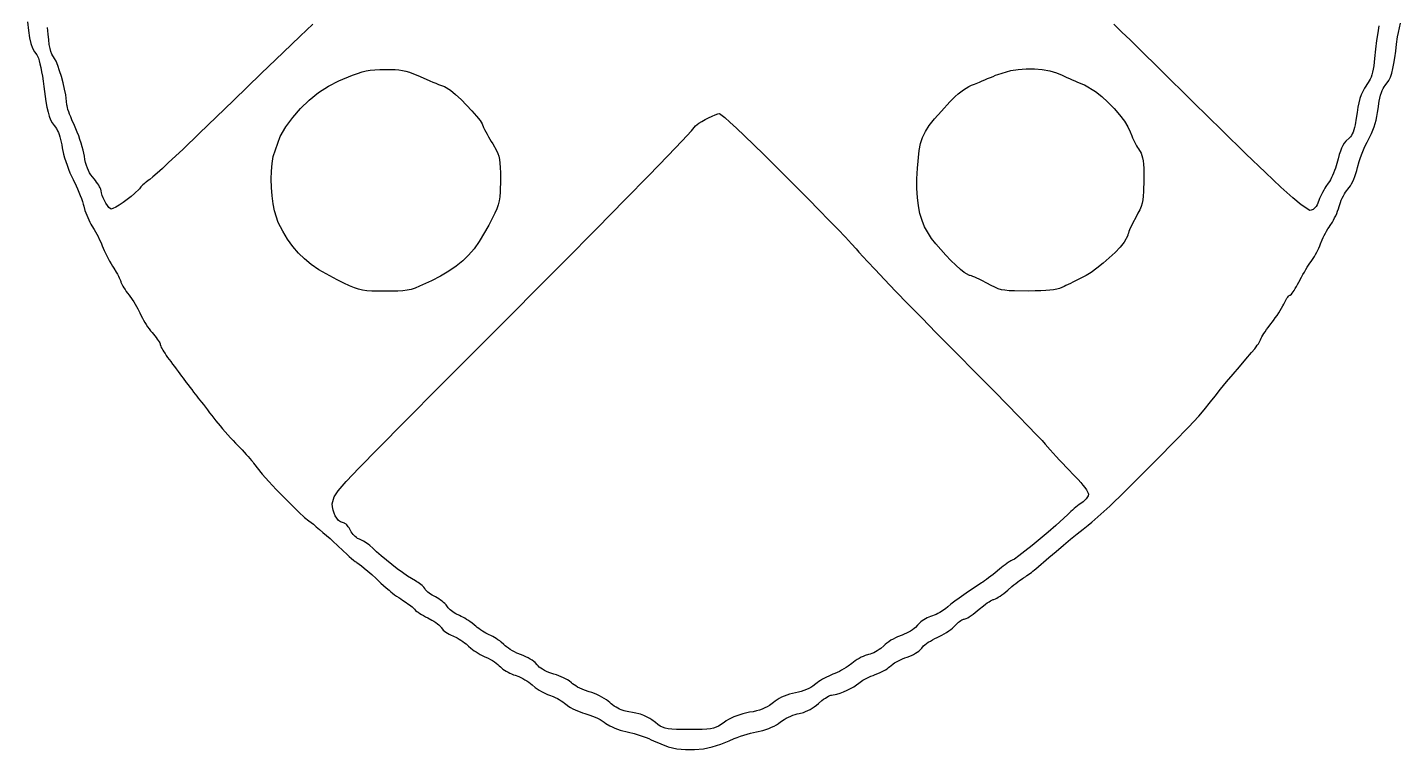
# Model space of a CAD drawing. Extents: x 5 to 1000, y 1 to 273.
# Drawn here: x 6.6 to 239.6, y 6.6 to 129.2 of the extents above; entities that cross this region are included whole.
import ezdxf

# ---------------------------------------------------------------- set-up
doc = ezdxf.new("R2010")
doc.units = 0
doc.layers.add('SILK_SCREEN', color=15, linetype='CONTINUOUS')

msp = doc.modelspace()

# ---------------------------------------------------------------- linework, layer by layer
at = {"layer": 'SILK_SCREEN'}
for points in [[(6.64, 130.12), (6.8, 128.64), (7, 127.43), (7.23, 126.46), (7.52, 125.68), (7.85, 125.04), (8.25, 124.5), (8.49, 123.97), (8.63, 123.53), (8.76, 123), (8.9, 122.37), (9.04, 121.66), (9.17, 120.88), (9.3, 120.05), (9.42, 119.17), (9.76, 116.61), (9.94, 115.63), (10.13, 114.8), (10.34, 114.1), (10.57, 113.5), (10.85, 112.98), (11.17, 112.5), (11.54, 112.04), (11.76, 111.64), (11.88, 111.34), (12, 110.98), (12.12, 110.58), (12.24, 110.15), (12.35, 109.69), (12.45, 109.22), (12.54, 108.75), (12.77, 107.66), (12.93, 107.05), (13.13, 106.42), (13.35, 105.77), (13.59, 105.13), (13.85, 104.51), (14.11, 103.92), (14.38, 103.38), (14.9, 102.31), (15.15, 101.75), (15.38, 101.19), (15.6, 100.64), (15.8, 100.12), (15.97, 99.64), (16.11, 99.2), (16.21, 98.83), (16.4, 98.11), (16.54, 97.71), (16.69, 97.31), (16.86, 96.9), (17.03, 96.51), (17.22, 96.14), (17.4, 95.8), (17.58, 95.5), (17.97, 94.85), (18.19, 94.48), (18.4, 94.08), (18.61, 93.66), (18.81, 93.25), (19.01, 92.84), (19.18, 92.45), (19.33, 92.08), (19.67, 91.3), (19.88, 90.87), (20.1, 90.42), (20.34, 89.96), (20.58, 89.51), (20.82, 89.07), (21.06, 88.66), (21.29, 88.29), (21.71, 87.61), (21.9, 87.28), (22.07, 86.97), (22.22, 86.69), (22.33, 86.44), (22.42, 86.23), (22.48, 86.07), (22.5, 85.96), (22.59, 85.71), (22.69, 85.5), (22.83, 85.26), (22.99, 84.99), (23.19, 84.69), (23.4, 84.37), (23.63, 84.04), (23.88, 83.71), (24.41, 82.98), (24.67, 82.59), (24.92, 82.18), (25.16, 81.79), (25.37, 81.4), (25.56, 81.04), (25.72, 80.71), (25.83, 80.42), (26.13, 79.81), (26.32, 79.47), (26.54, 79.11), (26.78, 78.74), (27.02, 78.38), (27.28, 78.02), (27.54, 77.68), (27.79, 77.38), (28.27, 76.81), (28.48, 76.54), (28.67, 76.28), (28.84, 76.03), (28.98, 75.81), (29.08, 75.61), (29.14, 75.45), (29.17, 75.33), (29.25, 75.07), (29.34, 74.87), (29.47, 74.64), (29.62, 74.38), (29.8, 74.1), (29.99, 73.8), (30.2, 73.49), (30.42, 73.17), (30.95, 72.45), (31.25, 72.04), (31.56, 71.62), (31.87, 71.2), (32.19, 70.77), (32.49, 70.36), (32.78, 69.98), (33.04, 69.63), (33.59, 68.9), (33.9, 68.5), (34.21, 68.09), (34.52, 67.69), (34.83, 67.29), (35.12, 66.91), (35.39, 66.56), (35.62, 66.25), (36.17, 65.56), (36.49, 65.15), (36.83, 64.7), (37.19, 64.24), (37.55, 63.77), (37.91, 63.3), (38.25, 62.85), (38.58, 62.42), (39.31, 61.52), (39.73, 61.03), (40.17, 60.52), (40.62, 60.01), (41.07, 59.51), (41.52, 59.04), (41.94, 58.6), (42.33, 58.21), (43.06, 57.46), (43.42, 57.07), (43.77, 56.69), (44.09, 56.33), (44.38, 55.99), (44.64, 55.68), (44.85, 55.42), (45, 55.21), (46.48, 53.35), (47.6, 52.1), (48.86, 50.74), (50.18, 49.36), (51.47, 48.06), (52.66, 46.91), (53.65, 46), (54.38, 45.42), (55.15, 44.83), (55.65, 44.43), (56.19, 43.97), (56.77, 43.47), (57.37, 42.94), (57.98, 42.4), (58.58, 41.84), (59.17, 41.29), (60.26, 40.26), (60.76, 39.8), (61.22, 39.39), (61.63, 39.03), (61.97, 38.74), (62.25, 38.52), (62.44, 38.38), (62.54, 38.33), (62.93, 38.09), (63.31, 37.79), (63.79, 37.39), (64.37, 36.89), (65.04, 36.3), (65.79, 35.63), (66.61, 34.87), (67.5, 34.04), (67.98, 33.63), (68.27, 33.39), (68.59, 33.14), (68.93, 32.89), (69.27, 32.64), (69.62, 32.39), (69.96, 32.17), (70.29, 31.96), (70.91, 31.56), (71.2, 31.35), (71.47, 31.16), (71.7, 30.97), (71.91, 30.8), (72.08, 30.64), (72.21, 30.52), (72.29, 30.42), (72.5, 30.2), (72.69, 30.06), (72.92, 29.9), (73.2, 29.72), (73.5, 29.54), (73.84, 29.35), (74.18, 29.15), (74.54, 28.96), (75.27, 28.57), (75.6, 28.37), (75.91, 28.16), (76.18, 27.96), (76.42, 27.77), (76.61, 27.59), (76.75, 27.43), (76.83, 27.29), (77.03, 27.03), (77.19, 26.87), (77.4, 26.7), (77.65, 26.53), (77.92, 26.35), (78.21, 26.18), (78.52, 26.02), (78.83, 25.88), (79.52, 25.55), (79.86, 25.36), (80.19, 25.16), (80.5, 24.95), (80.8, 24.74), (81.06, 24.54), (81.28, 24.34), (81.46, 24.17), (81.86, 23.8), (82.13, 23.59), (82.43, 23.38), (82.75, 23.17), (83.09, 22.96), (83.44, 22.76), (83.79, 22.58), (84.13, 22.42), (84.83, 22.09), (85.19, 21.9), (85.54, 21.69), (85.87, 21.48), (86.17, 21.26), (86.45, 21.04), (86.68, 20.83), (86.88, 20.63), (87.31, 20.26), (87.58, 20.07), (87.87, 19.89), (88.17, 19.72), (88.48, 19.57), (88.79, 19.43), (89.09, 19.3), (89.38, 19.21), (90.01, 18.98), (90.35, 18.82), (90.7, 18.65), (91.05, 18.45), (91.38, 18.25), (91.7, 18.03), (91.99, 17.81), (92.25, 17.58), (92.8, 17.11), (93.13, 16.88), (93.47, 16.66), (93.83, 16.45), (94.19, 16.26), (94.55, 16.09), (94.89, 15.95), (95.21, 15.83), (95.86, 15.59), (96.2, 15.43), (96.54, 15.26), (96.87, 15.08), (97.19, 14.89), (97.48, 14.69), (97.74, 14.49), (97.96, 14.29), (98.47, 13.91), (98.8, 13.71), (99.17, 13.52), (99.56, 13.33), (99.98, 13.15), (100.39, 12.98), (100.81, 12.83), (101.21, 12.71), (102.06, 12.45), (102.5, 12.29), (102.94, 12.1), (103.37, 11.9), (103.78, 11.69), (104.16, 11.47), (104.5, 11.25), (104.79, 11.04), (105.45, 10.63), (105.84, 10.43), (106.27, 10.24), (106.72, 10.06), (107.19, 9.9), (107.67, 9.76), (108.15, 9.64), (108.63, 9.54), (109.58, 9.32), (110.09, 9.17), (110.6, 9.01), (111.11, 8.83), (111.59, 8.65), (112.05, 8.46), (112.47, 8.27), (112.83, 8.08), (115.37, 7.05), (116.79, 6.75), (118.27, 6.6), (119.79, 6.6), (121.32, 6.75), (122.83, 7.05), (124.29, 7.49), (125.67, 8.08), (126.54, 8.46), (127.05, 8.66), (127.6, 8.85), (128.16, 9.03), (128.73, 9.2), (129.29, 9.36), (129.83, 9.48), (130.33, 9.58), (131.41, 9.85), (131.92, 10.01), (132.41, 10.19), (132.87, 10.38), (133.3, 10.59), (133.71, 10.81), (134.08, 11.05), (134.42, 11.29), (135.03, 11.7), (135.38, 11.9), (135.75, 12.08), (136.13, 12.25), (136.51, 12.41), (136.89, 12.53), (137.25, 12.64), (137.58, 12.71), (138.3, 12.91), (138.67, 13.05), (139.04, 13.22), (139.41, 13.41), (139.78, 13.63), (140.14, 13.87), (140.49, 14.13), (140.83, 14.42), (141.43, 14.91), (141.72, 15.14), (142.01, 15.33), (142.28, 15.5), (142.53, 15.64), (142.75, 15.75), (142.94, 15.81), (143.08, 15.83), (143.96, 15.99), (144.5, 16.17), (145.09, 16.4), (145.7, 16.66), (146.29, 16.96), (146.84, 17.26), (147.32, 17.57), (147.71, 17.88), (148.12, 18.18), (148.39, 18.35), (148.7, 18.52), (149.03, 18.69), (149.38, 18.86), (149.74, 19.03), (150.1, 19.19), (150.46, 19.33), (151.18, 19.62), (151.54, 19.79), (151.88, 19.96), (152.2, 20.14), (152.49, 20.32), (152.75, 20.5), (152.96, 20.67), (153.13, 20.83), (153.51, 21.16), (153.77, 21.33), (154.07, 21.51), (154.4, 21.68), (154.75, 21.85), (155.12, 22.01), (155.5, 22.16), (155.88, 22.29), (156.62, 22.58), (156.97, 22.76), (157.3, 22.94), (157.6, 23.13), (157.87, 23.31), (158.09, 23.5), (158.26, 23.67), (158.38, 23.83), (158.67, 24.18), (158.9, 24.38), (159.17, 24.59), (159.48, 24.81), (159.83, 25.02), (160.19, 25.23), (160.57, 25.44), (160.96, 25.63), (161.78, 26.02), (162.18, 26.25), (162.58, 26.49), (162.95, 26.74), (163.29, 26.99), (163.59, 27.23), (163.84, 27.46), (164.04, 27.67), (164.42, 28.04), (164.61, 28.21), (164.8, 28.36), (164.98, 28.49), (165.16, 28.6), (165.32, 28.68), (165.46, 28.73), (165.58, 28.75), (165.92, 28.85), (166.16, 28.98), (166.44, 29.14), (166.75, 29.34), (167.08, 29.58), (167.42, 29.84), (167.77, 30.12), (168.13, 30.42), (168.82, 31), (169.16, 31.26), (169.48, 31.49), (169.78, 31.69), (170.05, 31.85), (170.28, 31.98), (170.46, 32.06), (170.58, 32.08), (170.89, 32.18), (171.11, 32.3), (171.36, 32.46), (171.65, 32.65), (171.96, 32.87), (172.29, 33.11), (172.62, 33.38), (172.96, 33.67), (173.65, 34.25), (173.99, 34.54), (174.33, 34.81), (174.65, 35.07), (174.95, 35.29), (175.22, 35.49), (175.45, 35.64), (175.63, 35.75), (176, 35.97), (176.22, 36.12), (176.46, 36.29), (176.72, 36.47), (176.97, 36.67), (177.23, 36.87), (177.48, 37.08), (177.71, 37.29), (179.95, 39.2), (181.18, 40.24), (182.42, 41.28), (183.63, 42.29), (184.76, 43.22), (185.77, 44.03), (186.6, 44.7), (187.21, 45.17), (190.26, 47.94), (192.75, 50.35), (195.56, 53.13), (198.46, 56.04), (201.22, 58.84), (203.6, 61.3), (205.37, 63.18), (206.29, 64.25), (207.33, 65.61), (208.14, 66.6), (209.07, 67.75), (210.1, 68.99), (211.18, 70.29), (212.28, 71.59), (213.34, 72.84), (214.33, 74), (214.86, 74.63), (215.09, 74.93), (215.3, 75.22), (215.48, 75.48), (215.63, 75.71), (215.74, 75.9), (215.81, 76.06), (215.83, 76.17), (215.93, 76.43), (216.05, 76.65), (216.21, 76.91), (216.4, 77.21), (216.62, 77.53), (216.86, 77.89), (217.13, 78.25), (217.42, 78.63), (218.04, 79.43), (218.35, 79.86), (218.65, 80.29), (218.93, 80.72), (219.19, 81.14), (219.43, 81.53), (219.63, 81.89), (219.79, 82.21), (220.06, 82.74), (220.19, 82.98), (220.33, 83.19), (220.46, 83.38), (220.58, 83.54), (220.7, 83.65), (220.8, 83.72), (220.88, 83.75), (221.08, 83.89), (221.22, 84.05), (221.38, 84.27), (221.55, 84.54), (221.74, 84.85), (221.94, 85.19), (222.14, 85.56), (222.33, 85.96), (222.79, 86.78), (223.03, 87.22), (223.28, 87.65), (223.53, 88.07), (223.77, 88.46), (224.01, 88.83), (224.22, 89.15), (224.42, 89.42), (224.8, 89.97), (224.99, 90.3), (225.19, 90.64), (225.38, 91), (225.56, 91.37), (225.73, 91.73), (225.88, 92.08), (226, 92.42), (226.29, 93.11), (226.47, 93.49), (226.66, 93.87), (226.86, 94.25), (227.06, 94.61), (227.26, 94.96), (227.47, 95.27), (227.67, 95.54), (228.04, 96.11), (228.23, 96.46), (228.42, 96.83), (228.6, 97.22), (228.77, 97.61), (228.92, 98.01), (229.06, 98.39), (229.17, 98.75), (229.39, 99.48), (229.55, 99.85), (229.72, 100.22), (229.9, 100.58), (230.09, 100.91), (230.29, 101.22), (230.48, 101.49), (230.67, 101.71), (231.09, 102.26), (231.29, 102.61), (231.49, 103), (231.68, 103.43), (231.86, 103.89), (232.02, 104.37), (232.17, 104.87), (232.29, 105.38), (232.58, 106.39), (232.77, 106.95), (232.98, 107.52), (233.2, 108.1), (233.44, 108.66), (233.68, 109.2), (233.93, 109.69), (234.17, 110.13), (234.7, 111.17), (234.92, 111.72), (235.12, 112.28), (235.3, 112.85), (235.45, 113.45), (235.59, 114.07), (235.7, 114.71), (235.79, 115.38), (235.98, 116.64), (236.1, 117.19), (236.22, 117.67), (236.36, 118.1), (236.5, 118.48), (236.66, 118.8), (236.82, 119.07), (237, 119.29), (237.61, 120.18), (237.87, 120.75), (238.1, 121.41), (238.31, 122.18), (238.49, 123.04), (238.66, 124.02), (238.8, 125.12), (238.92, 126.33), (239.1, 127.56), (239.24, 128.3), (239.41, 129.09), (239.6, 129.92)], [(55.04, 129.71), (52.91, 127.69), (50.03, 124.94), (46.3, 121.34), (41.59, 116.78), (35.79, 111.17), (33.04, 108.52), (31.77, 107.31), (30.59, 106.22), (29.55, 105.25), (28.65, 104.44), (27.93, 103.8), (27.41, 103.37), (27.13, 103.17), (26.79, 102.93), (26.61, 102.79), (26.42, 102.64), (26.24, 102.47), (26.06, 102.31), (25.9, 102.13), (25.75, 101.96), (25.63, 101.79), (24.82, 100.97), (24.23, 100.47), (23.56, 99.96), (22.87, 99.46), (22.21, 99.02), (21.61, 98.66), (21.14, 98.42), (20.83, 98.33), (20.44, 98.62), (20.2, 98.94), (19.95, 99.33), (19.71, 99.77), (19.5, 100.23), (19.32, 100.67), (19.21, 101.08), (19.17, 101.42), (19.09, 101.72), (19, 101.92), (18.88, 102.14), (18.74, 102.39), (18.57, 102.65), (18.38, 102.92), (18.18, 103.19), (17.96, 103.46), (17.41, 104.14), (17.18, 104.51), (16.98, 104.9), (16.8, 105.31), (16.65, 105.75), (16.51, 106.24), (16.4, 106.76), (16.29, 107.33), (16.08, 108.35), (15.92, 108.93), (15.74, 109.54), (15.54, 110.17), (15.33, 110.79), (15.1, 111.4), (14.86, 111.97), (14.62, 112.5), (14.18, 113.5), (13.98, 113.98), (13.79, 114.44), (13.64, 114.87), (13.51, 115.25), (13.41, 115.58), (13.35, 115.85), (13.33, 116.04), (13.14, 117.71), (12.94, 118.72), (12.69, 119.78), (12.41, 120.83), (12.1, 121.82), (11.79, 122.7), (11.49, 123.42), (11.21, 123.92), (10.78, 124.63), (10.62, 125.07), (10.47, 125.6), (10.35, 126.25), (10.25, 127.04), (10.15, 128.01), (10.05, 129.18)], [(235.92, 129.42), (235.72, 128.25), (235.54, 126.94), (235.37, 125.49), (235.21, 123.88), (235.05, 122.64), (234.96, 122.09), (234.85, 121.59), (234.73, 121.13), (234.6, 120.73), (234.46, 120.38), (234.3, 120.08), (234.13, 119.83), (233.46, 118.85), (233.18, 118.31), (232.93, 117.73), (232.72, 117.1), (232.53, 116.4), (232.36, 115.62), (232.22, 114.75), (232.08, 113.79), (231.9, 112.66), (231.8, 112.19), (231.69, 111.77), (231.56, 111.4), (231.42, 111.09), (231.27, 110.83), (231.1, 110.62), (230.92, 110.46), (230.3, 109.87), (230.04, 109.53), (229.81, 109.14), (229.59, 108.7), (229.39, 108.18), (229.19, 107.58), (228.99, 106.89), (228.79, 106.08), (228.55, 105.29), (228.4, 104.88), (228.24, 104.46), (228.07, 104.06), (227.89, 103.68), (227.7, 103.33), (227.52, 103.01), (227.33, 102.75), (226.95, 102.2), (226.76, 101.87), (226.56, 101.53), (226.37, 101.17), (226.19, 100.81), (226.02, 100.45), (225.87, 100.11), (225.75, 99.79), (225.43, 99.08), (225.28, 98.8), (225.12, 98.58), (224.96, 98.41), (224.79, 98.28), (224.61, 98.19), (224.42, 98.14), (224.21, 98.12), (222.75, 99.04), (221.3, 100.26), (219.3, 102.08), (216.68, 104.55), (213.38, 107.72), (209.33, 111.67), (204.47, 116.43), (198.75, 122.08), (195.35, 125.43), (193.76, 126.99), (192.27, 128.42), (190.93, 129.7)]]:
    msp.add_lwpolyline(points, dxfattribs=at)
for points in [[(73.75, 120.63), (74.91, 120.12), (75.44, 119.9), (75.93, 119.69), (76.37, 119.51), (76.74, 119.37), (77.04, 119.26), (77.25, 119.19), (77.38, 119.17), (78.44, 118.51), (79.27, 117.8), (80.2, 116.93), (81.15, 115.98), (82.06, 115.02), (82.85, 114.12), (83.46, 113.35), (83.79, 112.79), (84.04, 112.19), (84.21, 111.83), (84.41, 111.45), (84.63, 111.04), (84.86, 110.62), (85.34, 109.8), (85.58, 109.42), (86.23, 108.29), (86.46, 107.8), (86.62, 107.31), (86.73, 106.78), (86.81, 106.15), (86.85, 105.41), (86.87, 104.49), (86.88, 103.38), (86.83, 101.24), (86.77, 100.44), (86.67, 99.74), (86.51, 99.08), (86.27, 98.39), (85.93, 97.63), (85.49, 96.73), (84.92, 95.63), (83.28, 92.81), (82.42, 91.62), (81.49, 90.54), (80.48, 89.56), (79.36, 88.65), (78.12, 87.79), (76.73, 86.97), (75.17, 86.17), (73.18, 85.23), (72.41, 84.92), (71.72, 84.7), (71.05, 84.55), (70.32, 84.45), (69.5, 84.4), (68.51, 84.38), (67.29, 84.38), (65.05, 84.4), (64.22, 84.46), (63.5, 84.56), (62.81, 84.73), (62.1, 84.97), (61.3, 85.31), (60.34, 85.76), (59.17, 86.33), (56.09, 88.04), (54.8, 88.93), (53.64, 89.87), (52.6, 90.88), (51.65, 91.99), (50.77, 93.21), (49.95, 94.57), (49.17, 96.08), (48.55, 98.02), (48.32, 99.25), (48.15, 100.59), (48.05, 101.99), (48.01, 103.4), (48.04, 104.79), (48.15, 106.1), (48.33, 107.29), (49.53, 110.64), (50.49, 112.3), (51.64, 113.91), (52.97, 115.44), (54.44, 116.85), (56.04, 118.12), (57.72, 119.2), (59.46, 120.08), (61.76, 121.05), (62.63, 121.38), (63.4, 121.62), (64.11, 121.8), (64.81, 121.91), (65.57, 121.98), (66.43, 122.02), (67.46, 122.04), (69.01, 122.02), (69.65, 121.97), (70.26, 121.88), (70.86, 121.74), (71.47, 121.56), (72.14, 121.31), (72.89, 121)], [(182.21, 121.08), (183.01, 120.7), (183.45, 120.49), (183.91, 120.29), (184.36, 120.09), (184.81, 119.9), (185.24, 119.72), (185.64, 119.55), (186, 119.42), (187.85, 118.31), (188.9, 117.46), (189.96, 116.48), (190.99, 115.42), (191.94, 114.34), (192.74, 113.28), (193.36, 112.3), (193.75, 111.46), (193.99, 110.8), (194.14, 110.45), (194.3, 110.1), (194.47, 109.75), (194.64, 109.41), (194.82, 109.09), (195, 108.8), (195.17, 108.54), (195.58, 107.84), (195.73, 107.46), (195.84, 107.04), (195.92, 106.54), (195.98, 105.94), (196.02, 105.23), (196.04, 104.37), (196.04, 103.33), (196, 101.31), (195.94, 100.55), (195.86, 99.9), (195.74, 99.33), (195.57, 98.78), (195.34, 98.23), (195.04, 97.62), (194.67, 96.92), (194.2, 96.03), (193.99, 95.61), (193.8, 95.21), (193.64, 94.84), (193.51, 94.52), (193.42, 94.24), (193.35, 94.02), (193.33, 93.88), (192.71, 92.72), (192.02, 91.9), (191.16, 90.99), (190.18, 90.06), (189.14, 89.14), (188.1, 88.3), (187.12, 87.6), (186.25, 87.08), (185.37, 86.64), (184.91, 86.4), (184.45, 86.17), (184, 85.94), (183.58, 85.72), (182.84, 85.35), (182.54, 85.21), (181.74, 84.88), (181.27, 84.75), (180.74, 84.65), (180.12, 84.57), (179.41, 84.51), (178.58, 84.47), (177.61, 84.44), (176.5, 84.42), (174.08, 84.44), (173.21, 84.48), (172.49, 84.55), (171.88, 84.66), (171.32, 84.83), (170.75, 85.06), (170.14, 85.36), (169.42, 85.75), (168.54, 86.22), (168.12, 86.43), (167.73, 86.61), (167.37, 86.77), (167.06, 86.9), (166.8, 87), (166.59, 87.06), (166.46, 87.08), (165.59, 87.56), (164.92, 88.11), (164.15, 88.81), (163.31, 89.63), (162.44, 90.53), (161.58, 91.47), (160.77, 92.42), (160.04, 93.33), (158.85, 95.3), (158.41, 96.4), (158.05, 97.59), (157.79, 98.88), (157.62, 100.28), (157.54, 101.81), (157.54, 103.48), (157.63, 105.29), (157.92, 108.28), (158.15, 109.45), (158.5, 110.49), (158.98, 111.49), (159.65, 112.52), (160.54, 113.66), (161.69, 114.97), (163.13, 116.54), (164.06, 117.47), (164.52, 117.88), (164.98, 118.25), (165.44, 118.58), (165.9, 118.88), (166.36, 119.13), (166.82, 119.36), (167.29, 119.54), (168.14, 119.88), (168.6, 120.08), (169.08, 120.27), (169.55, 120.48), (170.02, 120.67), (170.46, 120.87), (170.88, 121.05), (171.25, 121.21), (173.46, 121.87), (174.75, 122.06), (176.1, 122.14), (177.48, 122.13), (178.82, 122.01), (180.09, 121.8), (181.23, 121.49)], [(135.33, 103.88), (139.18, 100), (140.97, 98.18), (142.63, 96.47), (144.12, 94.93), (145.41, 93.57), (146.46, 92.45), (147.24, 91.59), (147.71, 91.04), (149.15, 89.44), (150.44, 88.06), (152.05, 86.37), (153.94, 84.4), (156.06, 82.22), (158.37, 79.86), (160.83, 77.36), (163.38, 74.79), (168.38, 69.72), (170.71, 67.35), (172.86, 65.15), (174.79, 63.18), (176.45, 61.47), (177.79, 60.07), (178.77, 59.04), (179.33, 58.42), (180.16, 57.48), (180.66, 56.93), (181.2, 56.34), (181.76, 55.74), (182.32, 55.13), (182.89, 54.53), (183.44, 53.95), (183.96, 53.42), (184.91, 52.42), (185.33, 51.94), (185.71, 51.48), (186.03, 51.06), (186.3, 50.69), (186.5, 50.37), (186.62, 50.13), (186.67, 49.96), (186.6, 49.67), (186.51, 49.51), (186.4, 49.33), (186.27, 49.16), (186.11, 48.98), (185.94, 48.81), (185.74, 48.65), (185.54, 48.5), (185.07, 48.18), (184.79, 47.97), (184.51, 47.74), (184.22, 47.5), (183.93, 47.25), (183.64, 46.99), (183.37, 46.74), (183.13, 46.5), (181.1, 44.63), (179.8, 43.51), (178.44, 42.36), (177.1, 41.25), (175.86, 40.27), (174.83, 39.47), (174.08, 38.94), (173.71, 38.75), (173.48, 38.65), (173.29, 38.54), (173.07, 38.38), (172.8, 38.19), (172.51, 37.98), (172.2, 37.74), (171.87, 37.48), (171.54, 37.21), (170.83, 36.61), (170.46, 36.31), (170.08, 36.01), (169.71, 35.73), (169.36, 35.47), (169.04, 35.24), (168.75, 35.04), (168.5, 34.88), (167.07, 33.96), (166.28, 33.43), (165.49, 32.87), (164.71, 32.32), (163.98, 31.78), (163.33, 31.29), (162.79, 30.85), (162.38, 30.5), (161.96, 30.18), (161.7, 30.02), (161.41, 29.85), (161.11, 29.69), (160.8, 29.54), (160.49, 29.4), (160.17, 29.27), (159.88, 29.17), (159.28, 28.94), (158.99, 28.8), (158.7, 28.63), (158.44, 28.46), (158.19, 28.27), (157.98, 28.08), (157.8, 27.89), (157.67, 27.71), (157.31, 27.32), (157.06, 27.12), (156.77, 26.91), (156.46, 26.71), (156.12, 26.52), (155.77, 26.34), (155.4, 26.18), (155.04, 26.04), (154.28, 25.75), (153.89, 25.57), (153.5, 25.36), (153.12, 25.14), (152.76, 24.91), (152.44, 24.67), (152.15, 24.44), (151.92, 24.21), (151.41, 23.77), (151.13, 23.56), (150.83, 23.36), (150.52, 23.18), (150.21, 23.02), (149.9, 22.89), (149.61, 22.78), (149.33, 22.71), (148.74, 22.55), (148.41, 22.42), (148.07, 22.26), (147.73, 22.08), (147.39, 21.88), (147.07, 21.67), (146.77, 21.44), (146.5, 21.21), (145.89, 20.75), (145.54, 20.51), (145.17, 20.28), (144.78, 20.06), (144.39, 19.85), (144.01, 19.66), (143.64, 19.5), (143.29, 19.38), (142.59, 19.08), (142.23, 18.91), (141.87, 18.72), (141.53, 18.53), (141.2, 18.33), (140.9, 18.13), (140.64, 17.94), (140.42, 17.75), (139.9, 17.34), (139.57, 17.15), (139.2, 16.96), (138.79, 16.79), (138.36, 16.63), (137.91, 16.48), (137.44, 16.36), (136.96, 16.25), (135.94, 16.01), (135.47, 15.85), (135.02, 15.68), (134.59, 15.49), (134.2, 15.28), (133.84, 15.06), (133.5, 14.83), (133.21, 14.58), (132.53, 14.08), (132.15, 13.85), (131.75, 13.66), (131.31, 13.47), (130.83, 13.31), (130.32, 13.17), (129.77, 13.03), (129.17, 12.92), (128.03, 12.66), (127.5, 12.5), (126.98, 12.33), (126.49, 12.14), (126.03, 11.93), (125.6, 11.7), (125.2, 11.46), (124.83, 11.21), (123.91, 10.59), (123.49, 10.38), (123.05, 10.22), (122.53, 10.12), (121.9, 10.05), (121.11, 10.02), (120.13, 10), (118.92, 10), (116.73, 10.02), (115.95, 10.05), (115.34, 10.12), (114.83, 10.22), (114.41, 10.38), (114.01, 10.59), (113.61, 10.86), (113.17, 11.21), (112.56, 11.65), (112.23, 11.85), (111.89, 12.05), (111.56, 12.23), (111.23, 12.38), (110.92, 12.51), (110.63, 12.61), (110.38, 12.67), (109.87, 12.77), (109.59, 12.82), (109.29, 12.89), (108.69, 13.01), (108.4, 13.07), (108.13, 13.12), (107.88, 13.17), (107.37, 13.32), (107.09, 13.45), (106.79, 13.6), (106.5, 13.78), (106.2, 13.97), (105.92, 14.17), (105.65, 14.37), (105.42, 14.58), (104.86, 15.04), (104.5, 15.27), (104.11, 15.5), (103.7, 15.72), (103.26, 15.92), (102.82, 16.11), (102.38, 16.28), (101.96, 16.42), (101.14, 16.69), (100.74, 16.85), (100.35, 17.03), (99.98, 17.21), (99.65, 17.4), (99.37, 17.58), (99.13, 17.76), (98.96, 17.92), (98.55, 18.25), (98.26, 18.43), (97.93, 18.61), (97.57, 18.79), (97.18, 18.96), (96.78, 19.13), (96.37, 19.28), (95.96, 19.42), (95.11, 19.7), (94.71, 19.86), (94.35, 20.04), (94.02, 20.22), (93.73, 20.41), (93.48, 20.61), (93.28, 20.8), (93.12, 21), (92.78, 21.36), (92.54, 21.56), (92.25, 21.76), (91.92, 21.96), (91.58, 22.16), (91.21, 22.35), (90.84, 22.52), (90.46, 22.67), (89.69, 22.98), (89.3, 23.17), (88.92, 23.37), (88.56, 23.59), (88.23, 23.81), (87.93, 24.02), (87.67, 24.23), (87.46, 24.42), (87.02, 24.82), (86.76, 25.03), (86.47, 25.24), (86.17, 25.44), (85.87, 25.63), (85.57, 25.81), (85.27, 25.96), (85, 26.08), (84.43, 26.36), (84.13, 26.53), (83.82, 26.72), (83.52, 26.92), (83.23, 27.12), (82.96, 27.32), (82.71, 27.52), (82.5, 27.71), (82.03, 28.09), (81.76, 28.3), (81.46, 28.5), (81.14, 28.7), (80.83, 28.88), (80.51, 29.06), (80.21, 29.21), (79.92, 29.33), (79.34, 29.62), (79.06, 29.79), (78.8, 29.96), (78.57, 30.14), (78.35, 30.32), (78.17, 30.5), (78.02, 30.67), (77.92, 30.83), (77.66, 31.18), (77.47, 31.37), (77.25, 31.57), (77, 31.77), (76.74, 31.97), (76.46, 32.16), (76.17, 32.34), (75.88, 32.5), (75.31, 32.81), (75.04, 32.98), (74.79, 33.15), (74.57, 33.33), (74.38, 33.49), (74.22, 33.65), (74.11, 33.79), (74.04, 33.92), (73.88, 34.17), (73.74, 34.32), (73.58, 34.47), (73.39, 34.63), (72.95, 34.93), (72.71, 35.08), (72.46, 35.21), (71.13, 36.04), (70.29, 36.63), (69.39, 37.29), (68.46, 38), (67.54, 38.73), (66.67, 39.46), (65.88, 40.16), (65.21, 40.79), (64.72, 41.23), (64.46, 41.44), (64.19, 41.64), (63.92, 41.82), (63.67, 41.98), (63.42, 42.11), (63.2, 42.22), (63, 42.29), (62.64, 42.45), (62.45, 42.59), (62.26, 42.75), (62.07, 42.93), (61.9, 43.13), (61.73, 43.35), (61.58, 43.57), (61.46, 43.79), (61.2, 44.21), (61.07, 44.4), (60.94, 44.57), (60.81, 44.72), (60.7, 44.83), (60.59, 44.92), (60.49, 44.98), (60.42, 45), (59.75, 45.23), (59.43, 45.5), (59.14, 45.86), (58.87, 46.27), (58.65, 46.75), (58.48, 47.26), (58.37, 47.79), (58.33, 48.33), (58.66, 49.52), (59.38, 50.52), (60.74, 52.09), (62.94, 54.43), (66.19, 57.77), (70.7, 62.32), (76.66, 68.32), (84.29, 75.96), (97.64, 89.41), (103.22, 95.05), (108.03, 99.94), (112.06, 104.06), (115.3, 107.39), (117.71, 109.92), (119.29, 111.61), (120, 112.46), (120.56, 112.91), (121.04, 113.2), (121.6, 113.52), (122.2, 113.83), (122.79, 114.12), (123.33, 114.35), (123.78, 114.51), (124.08, 114.58), (124.94, 113.91), (125.81, 113.11), (126.95, 112.05), (128.3, 110.76), (129.85, 109.26), (131.56, 107.6), (133.4, 105.79)]]:
    msp.add_lwpolyline(points, close=True, dxfattribs=at)

doc.saveas('drawing.dxf')
